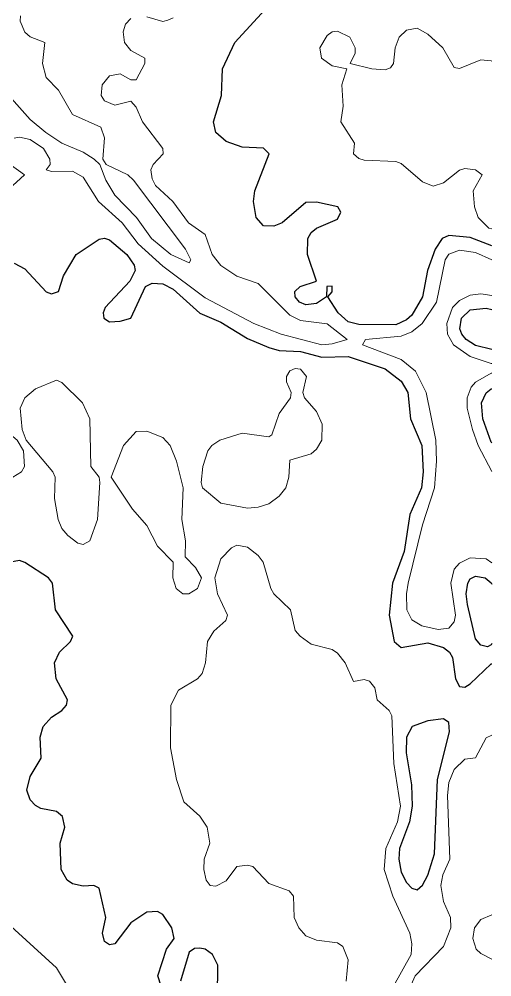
# Model space of a CAD drawing. Extents: x 6810325 to 6812275, y 1878569 to 1880689.
# Drawn here: x 6811983 to 6812275, y 1879629 to 1880222 of the extents above; entities that cross this region are included whole.
import ezdxf

# ---------------------------------------------------------------- set-up
doc = ezdxf.new("R2010")
doc.units = 21
doc.header["$LTSCALE"] = 10
doc.header["$MEASUREMENT"] = 0
doc.layers.add('TOPO-CONTOUR-MAJOR', color=34, linetype='CONTINUOUS', lineweight=30)
doc.layers.add('TOPO-CONTOUR-MINOR', color=36, linetype='CONTINUOUS', lineweight=13)

msp = doc.modelspace()

# ---------------------------------------------------------------- linework, layer by layer
at = {"layer": 'TOPO-CONTOUR-MAJOR', "elevation": 210}
for points in [[(6812275.11, 1880081.6), (6812261.66, 1880086.8), (6812248.54, 1880088.14), (6812244.39, 1880086.14), (6812240.13, 1880079.58), (6812235.38, 1880066.46), (6812232.28, 1880050.05), (6812225.57, 1880038.76), (6812222.29, 1880035.82), (6812215.73, 1880032.84), (6812192.76, 1880033.03), (6812186.2, 1880034.61), (6812179.89, 1880040.21), (6812173.59, 1880050.05), (6812176.36, 1880053.29), (6812176.36, 1880056.64), (6812172.97, 1880056.61), (6812172.86, 1880050.05), (6812166.52, 1880046.03), (6812159.96, 1880045.26), (6812156.11, 1880046.77), (6812153.44, 1880050.05), (6812153.2, 1880053.33), (6812156.42, 1880056.61), (6812166.52, 1880059.89), (6812160.91, 1880076.3), (6812161.17, 1880086.14), (6812163.24, 1880090.01), (6812166.52, 1880092.51), (6812179.64, 1880098.13), (6812181.61, 1880102.55), (6812179.88, 1880105.83), (6812166.52, 1880108.59), (6812159.96, 1880108.58), (6812145.42, 1880095.98), (6812140.27, 1880093.81), (6812133.71, 1880094.14), (6812129.14, 1880099.26), (6812127.6, 1880109.11), (6812128.5, 1880115.67), (6812137.22, 1880138.63), (6812133.71, 1880142.01), (6812120.59, 1880142.79), (6812110.74, 1880146.26), (6812104.37, 1880151.76), (6812102.84, 1880158.32), (6812107.68, 1880174.72), (6812108.36, 1880191.13), (6812116.03, 1880207.53), (6812136.99, 1880230.29)], [(6811979.51, 1880070.85), (6811986.07, 1880067.37), (6811999.19, 1880053.31), (6812002.48, 1880052.06), (6812006.85, 1880053.33), (6812009.98, 1880063.18), (6812017.79, 1880076.3), (6812032, 1880085.88), (6812035.28, 1880086.52), (6812038.56, 1880085.35), (6812049.23, 1880076.3), (6812053.71, 1880069.74), (6812054.35, 1880066.46), (6812051.14, 1880059.89), (6812035.78, 1880043.49), (6812034.46, 1880040.21), (6812034.89, 1880036.93), (6812038.56, 1880034.64), (6812045.13, 1880034.99), (6812051.69, 1880037.01), (6812060.68, 1880056.61), (6812064.81, 1880058.6), (6812071.37, 1880058.07), (6812077.93, 1880054.91), (6812094.34, 1880040.08), (6812107.46, 1880034.4), (6812123.87, 1880024.35), (6812136.99, 1880018.71), (6812143.55, 1880016.98), (6812156.67, 1880016.22), (6812169.8, 1880012.73), (6812186.2, 1880013.22), (6812209.17, 1880005.54), (6812219.01, 1879997.91), (6812223.03, 1879991), (6812224.66, 1879974.59), (6812231.69, 1879958.19), (6812232.6, 1879941.78), (6812231.67, 1879931.94), (6812224.27, 1879915.54), (6812220.9, 1879892.57), (6812213.65, 1879872.89), (6812211.54, 1879853.2), (6812214.74, 1879836.8), (6812219.01, 1879833.13), (6812235.41, 1879836.08), (6812245.26, 1879833.11), (6812248.96, 1879830.24), (6812250.85, 1879826.96), (6812252.59, 1879813.83), (6812255.1, 1879809.07), (6812258.38, 1879808.65), (6812261.66, 1879810.76), (6812274.78, 1879823.13), (6812275.11, 1879823.03)], [(6812275.11, 1880017.57), (6812264.94, 1880020.1), (6812259.15, 1880023.81), (6812256.45, 1880027.09), (6812255.24, 1880030.37), (6812256.34, 1880036.93), (6812261.66, 1880042.14), (6812271.5, 1880043.16), (6812275.11, 1880042.25)], [(6812275.11, 1879959.7), (6812274.78, 1879960.23), (6812269.48, 1879974.59), (6812268.68, 1879984.44), (6812271.5, 1879990.78), (6812274.78, 1879993.26), (6812275.11, 1879993.36)], [(6812070.44, 1879623.54), (6812068.41, 1879630.11), (6812073.82, 1879646.51), (6812078.48, 1879653.07), (6812077.01, 1879659.63), (6812071.37, 1879667.89), (6812068.09, 1879669.75), (6812061.53, 1879669.34), (6812051.75, 1879662.91), (6812041.85, 1879649.85), (6812038.56, 1879649.15), (6812035.28, 1879651.3), (6812034.23, 1879656.35), (6812036.19, 1879666.19), (6812032, 1879684.17), (6812028.72, 1879685.93), (6812022.16, 1879685.44), (6812015.6, 1879687.01), (6812012.32, 1879689.3), (6812008.64, 1879695.72), (6812007.96, 1879712.13), (6812010.75, 1879721.97), (6812009.34, 1879728.53), (6812005.76, 1879731.64), (6811995.91, 1879733.49), (6811992.63, 1879735.46), (6811989.35, 1879739), (6811987.24, 1879744.93), (6811989.35, 1879753.38), (6811996.09, 1879764.62), (6811995.47, 1879777.74), (6811997.49, 1879784.3), (6812002.48, 1879790.05), (6812009.04, 1879794.18), (6812011.79, 1879797.43), (6812012.38, 1879800.71), (6812005.42, 1879813.83), (6812004.36, 1879823.67), (6812007.55, 1879830.24), (6812014.41, 1879836.8), (6812015.77, 1879840.08), (6812005, 1879856.48), (6812003.16, 1879872.89), (6812000.72, 1879876.17), (6811986.07, 1879885.74), (6811982.79, 1879886.97), (6811972.95, 1879885.07)], [(6812272.45, 1879833.52), (6812268.22, 1879834.51), (6812264.94, 1879838.45), (6812260.12, 1879859.76), (6812259.28, 1879866.33), (6812260.16, 1879872.89), (6812261.66, 1879875.55), (6812264.94, 1879877.37), (6812271.06, 1879876.17), (6812274.78, 1879873.19), (6812275.11, 1879872.44)], [(6812275.11, 1879835.57), (6812274.78, 1879834.71), (6812272.45, 1879833.52)], [(6812105.24, 1879616.98), (6812105.59, 1879636.67), (6812102.23, 1879643.23), (6812097.62, 1879646.44), (6812094.34, 1879647.11), (6812091.06, 1879646.87), (6812087.78, 1879644.69), (6812082.39, 1879626.82)]]:
    msp.add_lwpolyline(points, dxfattribs=at)
msp.add_lwpolyline([(6812228.85, 1879683.33), (6812232.13, 1879686.09), (6812235.41, 1879692.27), (6812239.69, 1879705.56), (6812241.48, 1879751.5), (6812248.89, 1879781.02), (6812248.54, 1879786.83), (6812245.26, 1879789.1), (6812235.41, 1879787.77), (6812225.8, 1879784.3), (6812222.23, 1879777.74), (6812222.04, 1879767.9), (6812225.31, 1879748.22), (6812225.78, 1879735.09), (6812224.15, 1879725.25), (6812218.03, 1879708.85), (6812217.53, 1879702.28), (6812219.01, 1879694.23), (6812222.29, 1879687.77), (6812225.57, 1879684.22)], close=True, dxfattribs=at)
at = {"layer": 'TOPO-CONTOUR-MINOR'}
for points, elevation in [([(6811976.23, 1880174.66), (6811989.35, 1880159.8), (6811999.12, 1880151.76), (6812009.04, 1880145.19), (6812022.16, 1880139.62), (6812028.95, 1880135.35), (6812032.5, 1880132.07), (6812036.24, 1880122.23), (6812041.85, 1880113.06), (6812055.09, 1880099.26), (6812064.51, 1880086.14), (6812076.48, 1880076.3), (6812087.78, 1880071.2), (6812088.9, 1880073.02), (6812085.53, 1880079.58), (6812053.35, 1880122.23), (6812049.81, 1880125.51), (6812036.39, 1880132.07), (6812034.29, 1880135.35), (6812035.34, 1880148.48), (6812033.06, 1880155.04), (6812015.6, 1880162.92), (6812006.86, 1880178), (6811999.19, 1880185.75), (6811996.99, 1880194.41), (6811998.35, 1880207.53), (6811989.35, 1880211), (6811986.07, 1880213.93), (6811983.15, 1880220.66), (6811983.42, 1880223.94)], 208), ([(6812061.53, 1880223.41), (6812071.37, 1880220.57), (6812074.65, 1880221.27), (6812077.93, 1880222.8)], 209), ([(6811979.51, 1880148.33), (6811982.79, 1880148.9), (6811989.35, 1880147.41), (6811997.52, 1880141.92), (6812001.55, 1880135.35), (6812001.68, 1880132.07), (6811999.19, 1880128.75), (6812002.48, 1880127.58), (6812015.6, 1880127.95), (6812022.16, 1880124.19), (6812031.58, 1880109.11), (6812046.26, 1880095.98), (6812056.11, 1880082.86), (6812071.37, 1880069.14), (6812097.62, 1880049.43), (6812127.77, 1880033.65), (6812144.62, 1880027.09), (6812169.8, 1880020.5), (6812176.36, 1880020.94), (6812185.56, 1880023.81), (6812173.08, 1880033.5), (6812156.67, 1880035.53), (6812150.11, 1880038.75), (6812130.43, 1880058.37), (6812117.3, 1880062.91), (6812107.46, 1880069.46), (6812102.04, 1880076.3), (6812097.62, 1880088.78), (6812087.41, 1880095.98), (6812077.59, 1880109.11), (6812066.89, 1880118.95), (6812064.81, 1880123.03), (6812064.1, 1880128.79), (6812065.44, 1880132.07), (6812071.65, 1880138.63), (6812071.42, 1880141.92), (6812058.84, 1880158.32), (6812054.97, 1880167.41), (6812051.69, 1880171.22), (6812041.85, 1880168.72), (6812035.44, 1880171.44), (6812033.25, 1880174.72), (6812033.84, 1880181.29), (6812038.56, 1880186.82), (6812045.13, 1880188.09), (6812051.69, 1880184.39), (6812054.97, 1880184.48), (6812060.24, 1880194.41), (6812060.41, 1880197.69), (6812051.69, 1880202.51), (6812047.75, 1880207.53), (6812046.89, 1880214.09), (6812048.41, 1880218.74), (6812051.69, 1880222.4)], 209), ([(6812275.11, 1880092.22), (6812273.33, 1880092.7), (6812266.59, 1880099.26), (6812264.33, 1880105.83), (6812263.48, 1880115.67), (6812269.06, 1880125.51), (6812264.94, 1880128.77), (6812258.38, 1880129.48), (6812255.1, 1880128.55), (6812245.26, 1880120.62), (6812238.7, 1880118.69), (6812232.13, 1880121.33), (6812219.01, 1880132.55), (6812215.73, 1880133.83), (6812196.04, 1880134.71), (6812192.76, 1880135.73), (6812189.48, 1880138.63), (6812190.01, 1880145.2), (6812181.65, 1880158.32), (6812183.12, 1880168.16), (6812182.24, 1880181.29), (6812185.43, 1880191.13), (6812176.36, 1880193.1), (6812169.66, 1880197.69), (6812168.68, 1880204.25), (6812173.08, 1880211.81), (6812176.36, 1880214.09), (6812179.64, 1880214.52), (6812187.13, 1880210.81), (6812190.49, 1880204.25), (6812190.49, 1880200.97), (6812187.34, 1880194.41), (6812200.9, 1880191.13), (6812209.17, 1880190.58), (6812212.45, 1880191.73), (6812214.3, 1880194.41), (6812215.2, 1880204.25), (6812217.81, 1880210.81), (6812222.29, 1880215.14), (6812228.85, 1880216.4), (6812235.41, 1880212.62), (6812244.8, 1880204.25), (6812251.82, 1880192.07), (6812255.1, 1880191.47), (6812268.22, 1880196.68), (6812274.78, 1880196.2), (6812275.11, 1880195.9)], 211), ([(6811976.23, 1880116.79), (6811985.83, 1880125.51), (6811977.08, 1880132.07)], 209), ([(6812275.11, 1880073), (6812264.94, 1880077.47), (6812255.1, 1880079.08), (6812248.54, 1880076.61), (6812246.22, 1880073.02), (6812240.78, 1880046.77), (6812231.97, 1880033.65), (6812225.57, 1880028.54), (6812219.01, 1880025.69), (6812196.85, 1880023.81), (6812195.12, 1880020.52), (6812219.01, 1880011.25), (6812227.87, 1880004.12), (6812234.55, 1879991), (6812240.45, 1879961.47), (6812240.95, 1879948.35), (6812239.58, 1879931.94), (6812232.24, 1879908.98), (6812223.33, 1879872.89), (6812222.2, 1879866.33), (6812222.5, 1879856.48), (6812225.57, 1879850.29), (6812231.83, 1879846.64), (6812241.98, 1879844.37), (6812248.54, 1879845.07), (6812251.82, 1879848.97), (6812252.67, 1879853.2), (6812249.79, 1879872.89), (6812251.82, 1879881.64), (6812255.1, 1879885.37), (6812261.66, 1879888.57), (6812271.5, 1879887.96), (6812275.11, 1879885.58)], 209), ([(6812275.11, 1880008.91), (6812274.78, 1880008.91), (6812261.66, 1880013.21), (6812251.34, 1880020.52), (6812247.63, 1880027.09), (6812247.27, 1880033.65), (6812250.81, 1880043.49), (6812255.1, 1880047.89), (6812261.66, 1880051.12), (6812268.22, 1880051.97), (6812275.11, 1880051.01)], 209), ([(6812275.11, 1879942.07), (6812266.7, 1879958.19), (6812263.04, 1879968.03), (6812259.74, 1879981.15), (6812259.78, 1879987.72), (6812262.23, 1879994.28), (6812264.94, 1879997.3), (6812274.78, 1880002.9), (6812275.11, 1880002.98)], 209), ([(6812184.91, 1879626.82), (6812186.22, 1879639.95), (6812182.92, 1879648.14), (6812179.64, 1879650.41), (6812166.52, 1879652.04), (6812159.96, 1879654.71), (6812155.58, 1879659.63), (6812152.85, 1879666.19), (6812152.43, 1879679.32), (6812149.69, 1879682.6), (6812136.99, 1879687.19), (6812127.15, 1879697.63), (6812123.87, 1879698.45), (6812117.3, 1879697.64), (6812110.74, 1879688.8), (6812104.18, 1879685.44), (6812100.82, 1879685.88), (6812098.29, 1879689.16), (6812096.83, 1879695.72), (6812097.08, 1879702.28), (6812100.63, 1879712.13), (6812098.98, 1879721.97), (6812094.34, 1879728.76), (6812084.5, 1879737.77), (6812080.01, 1879751.5), (6812076.3, 1879771.18), (6812076.37, 1879797.43), (6812081.22, 1879806.74), (6812092.83, 1879813.83), (6812095.75, 1879817.11), (6812097.91, 1879823.67), (6812099.14, 1879836.8), (6812103.12, 1879843.36), (6812110.41, 1879849.92), (6812111.43, 1879853.2), (6812105.27, 1879866.33), (6812103.68, 1879876.17), (6812107.46, 1879888.09), (6812114.02, 1879894.81), (6812117.3, 1879896.46), (6812123.87, 1879895.18), (6812130.43, 1879890.15), (6812133.49, 1879886.01), (6812138.31, 1879869.61), (6812140.17, 1879866.33), (6812150.59, 1879856.48), (6812153.39, 1879843.78), (6812156.39, 1879840.08), (6812163.24, 1879835.27), (6812176.36, 1879831.99), (6812179.64, 1879829.72), (6812184.32, 1879823.67), (6812189.48, 1879812.18), (6812196.04, 1879813.37), (6812199.33, 1879812.29), (6812202.61, 1879808.11), (6812204.11, 1879800.71), (6812211.51, 1879794.15), (6812213.25, 1879790.87), (6812214.38, 1879761.34), (6812218.51, 1879735.09), (6812216.77, 1879725.25), (6812209.58, 1879708.85), (6812208.4, 1879695.72), (6812213.83, 1879679.32), (6812224.37, 1879656.35), (6812225.67, 1879649.79), (6812225.22, 1879643.23), (6812214.27, 1879623.54)], 211), ([(6812223.24, 1879620.26), (6812227.7, 1879630.11), (6812245.26, 1879648.1), (6812249.74, 1879659.63), (6812249.57, 1879666.19), (6812245.1, 1879676.04), (6812243.44, 1879685.88), (6812244.79, 1879692.44), (6812249.04, 1879702.28), (6812247.68, 1879741.65), (6812248.54, 1879749.61), (6812251.82, 1879757.72), (6812258.38, 1879764), (6812264.94, 1879764.9), (6812271.5, 1879777.37), (6812275.11, 1879778.84)], 211), ([(6812275.11, 1879640.4), (6812268.22, 1879643.8), (6812265.46, 1879646.51), (6812263.29, 1879653.07), (6812264.27, 1879659.63), (6812268.22, 1879664.86), (6812275.11, 1879667.78)], 212), ([(6812012.47, 1879623.54), (6812005.76, 1879634.94), (6811972.95, 1879664.95)], 209)]:
    msp.add_lwpolyline(points, dxfattribs=dict(at, elevation=elevation))
at = {"layer": 'TOPO-CONTOUR-MINOR', "elevation": 211}
for points in [[(6812137.17, 1879922.1), (6812130.43, 1879919.9), (6812123.87, 1879919.41), (6812107.46, 1879922.37), (6812096.03, 1879931.94), (6812095.14, 1879935.22), (6812096.13, 1879945.07), (6812099.26, 1879954.91), (6812101.71, 1879958.19), (6812106.65, 1879961.47), (6812120.59, 1879965.86), (6812136.99, 1879963.51), (6812138.91, 1879964.75), (6812143.55, 1879977.87), (6812150.48, 1879987.72), (6812150.82, 1879991), (6812147.99, 1879997.56), (6812147.93, 1880000.84), (6812150.11, 1880004.43), (6812153.39, 1880005.76), (6812156.67, 1880005.41), (6812160.37, 1880000.84), (6812158.07, 1879991), (6812159.11, 1879987.72), (6812166.52, 1879979.2), (6812170.02, 1879971.31), (6812169.94, 1879961.47), (6812166.52, 1879955.85), (6812163.24, 1879953.03), (6812150.11, 1879949.14), (6812149.55, 1879938.5), (6812147.56, 1879931.94), (6812143.55, 1879926.72)], [(6812026.23, 1879899.13), (6812022.16, 1879896.97), (6812018.88, 1879897.73), (6812012.62, 1879902.41), (6812009.04, 1879906.86), (6812006.62, 1879912.26), (6812004.36, 1879925.38), (6812004.82, 1879938.5), (6812003.48, 1879941.78), (6811986.92, 1879961.47), (6811984.32, 1879968.03), (6811983.27, 1879981.15), (6811986.16, 1879987.72), (6811992.63, 1879993.23), (6812005.76, 1879998.65), (6812009.04, 1879997.13), (6812021.77, 1879984.44), (6812026.36, 1879974.59), (6812026.89, 1879945.07), (6812031.97, 1879938.5), (6812032.47, 1879935.22), (6812031.03, 1879912.26)], [(6811978.67, 1879938.5), (6811963.11, 1879937.26), (6811945.73, 1879938.5), (6811940.14, 1879942.98), (6811939.09, 1879948.35), (6811939.79, 1879951.63), (6811943.42, 1879957.05), (6811959.82, 1879968.83), (6811966.39, 1879971.32), (6811969.67, 1879971.1), (6811981.28, 1879961.47), (6811985.27, 1879954.91), (6811985.8, 1879945.07), (6811984, 1879941.78)], [(6812087.65, 1879866.33), (6812083.93, 1879866.33), (6812079.72, 1879869.61), (6812077.75, 1879876.17), (6812077.79, 1879886.01), (6812068.23, 1879895.85), (6812061.53, 1879908.58), (6812052.72, 1879918.82), (6812039.59, 1879938.5), (6812047.22, 1879958.19), (6812054.97, 1879966.81), (6812061.53, 1879967.09), (6812071.37, 1879963.14), (6812075.93, 1879958.19), (6812079.95, 1879948.35), (6812083.96, 1879931.94), (6812083.25, 1879912.26), (6812085.5, 1879899.13), (6812085.25, 1879889.29), (6812091.71, 1879882.73), (6812095.34, 1879876.17), (6812092.83, 1879869.61)]]:
    msp.add_lwpolyline(points, close=True, dxfattribs=at)

doc.saveas('drawing.dxf')
